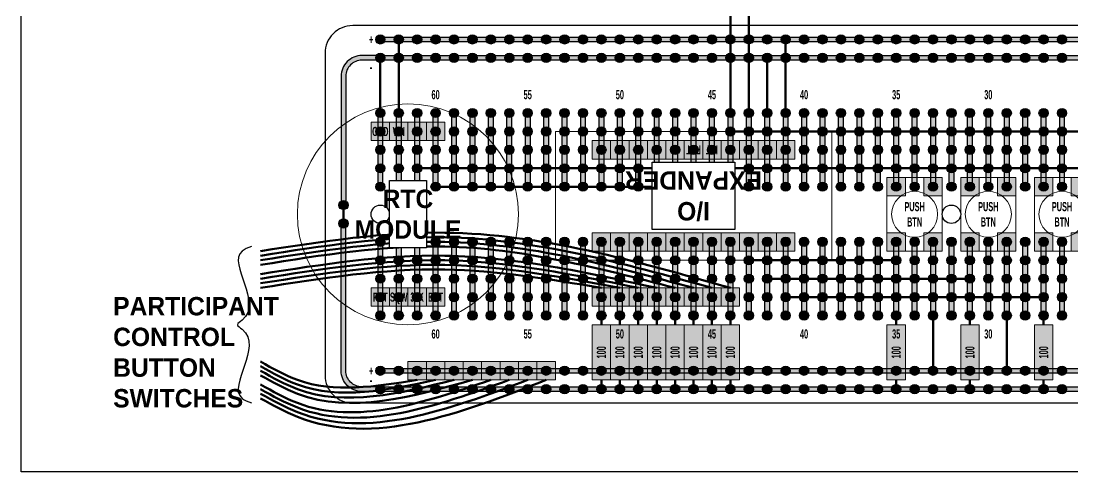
# Model space of a CAD drawing. Header units: inches. Extents: x -1.8 to 23.5, y -0.6 to 13.3.
# Drawn here: x -1.8 to 3.91, y 7.3 to 9.75 of the extents above; entities that cross this region are included whole.
import ezdxf
from ezdxf.enums import TextEntityAlignment as Align

# ---------------------------------------------------------------- set-up
doc = ezdxf.new("R2010")
doc.units = ezdxf.units.IN
doc.header["$MEASUREMENT"] = 0
for name, color, linetype in [('E-3.3V', 242, 'Continuous'), ('E-ANNO-COMP', 7, 'Continuous'), ('E-BRBD', 253, 'Continuous'), ('E-COMP-RSTR', 203, 'Continuous'), ('E-MOD0', 153, 'Continuous'), ('E-SCLK', 92, 'Continuous'), ('E-SDTA', 52, 'Continuous'), ('E-TRML-GNRL', 8, 'Continuous'), ('G-ANNO-TEXT', 7, 'Continuous')]:
    doc.layers.add(name, color=color, linetype=linetype)
doc.layers.add('E-GRND', color=7, linetype='Continuous', true_color=0x404040)
for name, color, linetype, lineweight in [('E-LEDB', 152, 'Continuous', 50), ('E-LEDG', 110, 'Continuous', 50), ('E-LEDR', 240, 'Continuous', 50), ('E-LEDW', 254, 'Continuous', 50), ('E-OUTL', 7, 'Continuous', 15), ('E-WIRE-3.3V', 242, 'Continuous', 50), ('E-WIRE-GNRL', 30, 'Continuous', 50), ('E-WIRE-SCLK', 92, 'Continuous', 50), ('E-WIRE-SDTA', 52, 'Continuous', 50)]:
    doc.layers.add(name, color=color, linetype=linetype, lineweight=lineweight)
doc.layers.add('E-WIRE-GRND', color=7, linetype='Continuous', lineweight=50, true_color=0x404040)
doc.layers.add('G-VPRT', color=7, linetype='Continuous', plot=False)
doc.layers.get('E-MOD0').off()
doc.styles.add('PIN-ANNO', font='cityb___.ttf', dxfattribs={"width": 0.5, "height": 0.05})
doc.styles.add('RJR', font='cityb___.ttf', dxfattribs={"height": 0.1})

# ---------------------------------------------------------------- blocks, each defined once
blk = doc.blocks.new('filled-terminal')
h = blk.add_hatch(color=256)
h.dxf.hatch_style = 1
h.paths.add_polyline_path([(0.1, 0.1), (0, 0.1), (0, 0), (0.1, 0)])
at = {"layer": 'E-OUTL'}
blk.add_lwpolyline([(0, 0.1), (0.1, 0.1), (0.1, 0), (0, 0)], close=True, dxfattribs=at)
blk = doc.blocks.new('pwm-expander')
h = blk.add_hatch(color=256)
h.dxf.hatch_style = 1
h.paths.add_polyline_path([(0, 0), (1.5, 0), (1.5, 0.7), (0, 0.7)])
h.paths.add_polyline_path([(0.2, 0.15), (0.3, 0.15), (0.4, 0.15), (0.5, 0.15), (0.6, 0.15), (0.6, 0.05), (0.5, 0.05), (0.4, 0.05), (0.3, 0.05), (0.2, 0.05)], flags=16)
h.paths.add_polyline_path([(0.4262, 0.5638), (0.4262, 0.1362), (1.0738, 0.1362), (1.0738, 0.5638)], flags=24)
at = {"layer": 'E-OUTL'}
blk.add_lwpolyline([(0, 0.7), (1.5, 0.7), (1.5, 0), (0, 0)], close=True, dxfattribs=at)
at = {"layer": 'E-3.3V'}
blk.add_blockref('filled-terminal', (0.2, 0.05), dxfattribs=at)
at = {"layer": 'E-TRML-GNRL'}
for p in [(0.2, 0.55), (0.3, 0.55), (0.4, 0.55), (0.5, 0.55), (0.6, 0.55), (0.7, 0.55), (0.8, 0.55), (0.9, 0.55), (1, 0.55), (1.1, 0.55), (1.2, 0.55), (0.6, 0.05), (0.7, 0.05), (0.8, 0.05), (0.9, 0.05), (1, 0.05), (1.1, 0.05), (1.2, 0.05)]:
    blk.add_blockref('filled-terminal', p, dxfattribs=at)
at = {"layer": 'E-ANNO-COMP', "style": 'PIN-ANNO', "width": 0.5}
for s, p in [('15', (0.25, 0.6)), ('14', (0.35, 0.6)), ('13', (0.45, 0.6)), ('12', (0.55, 0.6)), ('7', (0.65, 0.6)), ('6', (0.75, 0.6)), ('5', (0.85, 0.6)), ('4', (0.95, 0.6)), ('3', (1.05, 0.6)), ('2', (1.15, 0.6)), ('1', (1.25, 0.6)), ('INT', (0.65, 0.1)), ('RST', (0.75, 0.1)), ('8', (0.85, 0.1)), ('9', (0.95, 0.1)), ('10', (1.05, 0.1)), ('11', (1.15, 0.1)), ('0', (1.25, 0.1))]:
    blk.add_text(s, height=0.05, dxfattribs=at).set_placement(p, align=Align.MIDDLE_CENTER)
at = {"layer": 'E-ANNO-COMP', "insert": (0.75, 0.35), "char_height": 0.1, "width": 0.35, "attachment_point": 5, "style": 'RJR', "bg_fill": 19, "box_fill_scale": 1.5, "bg_fill_color": 256, "bg_fill_transparency": 0}
blk.add_mtext('I/O EXPANDER', dxfattribs=at)
at = {"layer": 'E-GRND'}
blk.add_blockref('filled-terminal', (0.3, 0.05), dxfattribs=at)
at = {"layer": 'E-SCLK'}
blk.add_blockref('filled-terminal', (0.4, 0.05), dxfattribs=at)
at = {"layer": 'E-SDTA'}
blk.add_blockref('filled-terminal', (0.5, 0.05), dxfattribs=at)
blk = doc.blocks.new('breadboard-bus')
h = blk.add_hatch()
h.set_pattern_fill('ANSI31', color=0)
h.set_pattern_definition([(45, (-79, -14.2), (-0.08838835, 0.08838835), [])])
h.paths.add_polyline_path([(0.075, 0.45, 1), (0.025, 0.45, 1)])
h = blk.add_hatch(color=0)
h.dxf.hatch_style = 1
h.paths.add_polyline_path([(0.075, 0.45, 1), (0.025, 0.45, 1)])
h = blk.add_hatch(color=0)
h.dxf.hatch_style = 1
h.paths.add_polyline_path([(0.0375, 0.05), (0.0625, 0.05), (0.0625, 0.45), (0.0375, 0.45)])
h = blk.add_hatch()
h.set_pattern_fill('ANSI31', color=0)
h.set_pattern_definition([(45, (-79, -14.3), (-0.08838835, 0.08838835), [])])
h.paths.add_polyline_path([(0.075, 0.35, 1), (0.025, 0.35, 1)])
h = blk.add_hatch(color=0)
h.dxf.hatch_style = 1
h.paths.add_polyline_path([(0.075, 0.35, 1), (0.025, 0.35, 1)])
h = blk.add_hatch()
h.set_pattern_fill('ANSI31', color=0)
h.set_pattern_definition([(45, (-79, -14.4), (-0.08838835, 0.08838835), [])])
h.paths.add_polyline_path([(0.075, 0.25, 1), (0.025, 0.25, 1)])
h = blk.add_hatch(color=0)
h.dxf.hatch_style = 1
h.paths.add_polyline_path([(0.075, 0.25, 1), (0.025, 0.25, 1)])
h = blk.add_hatch()
h.set_pattern_fill('ANSI31', color=0)
h.set_pattern_definition([(45, (-79, -14.5), (-0.08838835, 0.08838835), [])])
h.paths.add_polyline_path([(0.075, 0.15, 1), (0.025, 0.15, 1)])
h = blk.add_hatch(color=0)
h.dxf.hatch_style = 1
h.paths.add_polyline_path([(0.075, 0.15, 1), (0.025, 0.15, 1)])
h = blk.add_hatch(color=0)
h.dxf.hatch_style = 1
h.paths.add_polyline_path([(0.075, 0.05, 1), (0.025, 0.05, 1)])
at = {"color": 0}
blk.add_lwpolyline([(0.0375, 0.45), (0.0625, 0.45), (0.0625, 0.05), (0.0375, 0.05)], close=True, dxfattribs=at)
for centre in [(0.05, 0.45), (0.05, 0.35), (0.05, 0.25), (0.05, 0.15), (0.05, 0.05)]:
    blk.add_circle(centre, 0.025, dxfattribs=at)
blk = doc.blocks.new('breadboard-pwr-bus')
h = blk.add_hatch()
h.set_pattern_fill('ANSI31', color=0)
h.set_pattern_definition([(45, (-79.1, -14.5), (-0.08838835, 0.08838835), [])])
h.paths.add_polyline_path([(0.075, 0.05, 1), (0.025, 0.05, 1)])
h = blk.add_hatch(color=0)
h.dxf.hatch_style = 1
h.paths.add_polyline_path([(0.075, 0.05, 1), (0.025, 0.05, 1)])
h = blk.add_hatch(color=0)
h.dxf.hatch_style = 1
h.paths.add_polyline_path([(6.25, 0.0375), (6.25, 0.0625), (0.05, 0.0625), (0.05, 0.0375)])
h = blk.add_hatch()
h.set_pattern_fill('ANSI31', color=0)
h.set_pattern_definition([(45, (-79.1, -14.4), (-0.08838835, 0.08838835), [])])
h.paths.add_polyline_path([(0.175, 0.05, 1), (0.125, 0.05, 1)])
h = blk.add_hatch(color=0)
h.dxf.hatch_style = 1
h.paths.add_polyline_path([(0.175, 0.05, 1), (0.125, 0.05, 1)])
h = blk.add_hatch()
h.set_pattern_fill('ANSI31', color=0)
h.set_pattern_definition([(45, (-79.1, -14.3), (-0.08838835, 0.08838835), [])])
h.paths.add_polyline_path([(0.275, 0.05, 1), (0.225, 0.05, 1)])
h = blk.add_hatch(color=0)
h.dxf.hatch_style = 1
h.paths.add_polyline_path([(0.275, 0.05, 1), (0.225, 0.05, 1)])
h = blk.add_hatch()
h.set_pattern_fill('ANSI31', color=0)
h.set_pattern_definition([(45, (-79.1, -14.2), (-0.08838835, 0.08838835), [])])
h.paths.add_polyline_path([(0.375, 0.05, 1), (0.325, 0.05, 1)])
h = blk.add_hatch(color=0)
h.dxf.hatch_style = 1
h.paths.add_polyline_path([(0.375, 0.05, 1), (0.325, 0.05, 1)])
h = blk.add_hatch(color=0)
h.dxf.hatch_style = 1
h.paths.add_polyline_path([(0.475, 0.05, 1), (0.425, 0.05, 1)])
h = blk.add_hatch(color=0)
h.dxf.hatch_style = 1
h.paths.add_polyline_path([(0.575, 0.05, 1), (0.525, 0.05, 1)])
h = blk.add_hatch(color=0)
h.dxf.hatch_style = 1
h.paths.add_polyline_path([(0.675, 0.05, 1), (0.625, 0.05, 1)])
h = blk.add_hatch(color=0)
h.dxf.hatch_style = 1
h.paths.add_polyline_path([(0.775, 0.05, 1), (0.725, 0.05, 1)])
h = blk.add_hatch()
h.set_pattern_fill('ANSI31', color=0)
h.set_pattern_definition([(45, (-78.6, -14.2), (-0.08838835, 0.08838835), [])])
h.paths.add_polyline_path([(0.875, 0.05, 1), (0.825, 0.05, 1)])
h = blk.add_hatch(color=0)
h.dxf.hatch_style = 1
h.paths.add_polyline_path([(0.875, 0.05, 1), (0.825, 0.05, 1)])
h = blk.add_hatch(color=0)
h.dxf.hatch_style = 1
h.paths.add_polyline_path([(0.975, 0.05, 1), (0.925, 0.05, 1)])
h = blk.add_hatch(color=0)
h.dxf.hatch_style = 1
h.paths.add_polyline_path([(1.075, 0.05, 1), (1.025, 0.05, 1)])
h = blk.add_hatch(color=0)
h.dxf.hatch_style = 1
h.paths.add_polyline_path([(1.175, 0.05, 1), (1.125, 0.05, 1)])
h = blk.add_hatch(color=0)
h.dxf.hatch_style = 1
h.paths.add_polyline_path([(1.275, 0.05, 1), (1.225, 0.05, 1)])
h = blk.add_hatch()
h.set_pattern_fill('ANSI31', color=0)
h.set_pattern_definition([(45, (-78.1, -14.2), (-0.08838835, 0.08838835), [])])
h.paths.add_polyline_path([(1.375, 0.05, 1), (1.325, 0.05, 1)])
h = blk.add_hatch(color=0)
h.dxf.hatch_style = 1
h.paths.add_polyline_path([(1.375, 0.05, 1), (1.325, 0.05, 1)])
h = blk.add_hatch(color=0)
h.dxf.hatch_style = 1
h.paths.add_polyline_path([(1.475, 0.05, 1), (1.425, 0.05, 1)])
h = blk.add_hatch(color=0)
h.dxf.hatch_style = 1
h.paths.add_polyline_path([(1.575, 0.05, 1), (1.525, 0.05, 1)])
h = blk.add_hatch(color=0)
h.dxf.hatch_style = 1
h.paths.add_polyline_path([(1.675, 0.05, 1), (1.625, 0.05, 1)])
h = blk.add_hatch(color=0)
h.dxf.hatch_style = 1
h.paths.add_polyline_path([(1.775, 0.05, 1), (1.725, 0.05, 1)])
h = blk.add_hatch()
h.set_pattern_fill('ANSI31', color=0)
h.set_pattern_definition([(45, (-77.6, -14.2), (-0.08838835, 0.08838835), [])])
h.paths.add_polyline_path([(1.875, 0.05, 1), (1.825, 0.05, 1)])
h = blk.add_hatch(color=0)
h.dxf.hatch_style = 1
h.paths.add_polyline_path([(1.875, 0.05, 1), (1.825, 0.05, 1)])
h = blk.add_hatch(color=0)
h.dxf.hatch_style = 1
h.paths.add_polyline_path([(1.975, 0.05, 1), (1.925, 0.05, 1)])
h = blk.add_hatch(color=0)
h.dxf.hatch_style = 1
h.paths.add_polyline_path([(2.075, 0.05, 1), (2.025, 0.05, 1)])
h = blk.add_hatch(color=0)
h.dxf.hatch_style = 1
h.paths.add_polyline_path([(2.175, 0.05, 1), (2.125, 0.05, 1)])
h = blk.add_hatch(color=0)
h.dxf.hatch_style = 1
h.paths.add_polyline_path([(2.275, 0.05, 1), (2.225, 0.05, 1)])
h = blk.add_hatch()
h.set_pattern_fill('ANSI31', color=0)
h.set_pattern_definition([(45, (-77.1, -14.2), (-0.08838835, 0.08838835), [])])
h.paths.add_polyline_path([(2.375, 0.05, 1), (2.325, 0.05, 1)])
h = blk.add_hatch(color=0)
h.dxf.hatch_style = 1
h.paths.add_polyline_path([(2.375, 0.05, 1), (2.325, 0.05, 1)])
h = blk.add_hatch(color=0)
h.dxf.hatch_style = 1
h.paths.add_polyline_path([(2.475, 0.05, 1), (2.425, 0.05, 1)])
h = blk.add_hatch(color=0)
h.dxf.hatch_style = 1
h.paths.add_polyline_path([(2.575, 0.05, 1), (2.525, 0.05, 1)])
h = blk.add_hatch(color=0)
h.dxf.hatch_style = 1
h.paths.add_polyline_path([(2.675, 0.05, 1), (2.625, 0.05, 1)])
h = blk.add_hatch(color=0)
h.dxf.hatch_style = 1
h.paths.add_polyline_path([(2.775, 0.05, 1), (2.725, 0.05, 1)])
h = blk.add_hatch()
h.set_pattern_fill('ANSI31', color=0)
h.set_pattern_definition([(45, (-76.6, -14.2), (-0.08838835, 0.08838835), [])])
h.paths.add_polyline_path([(2.875, 0.05, 1), (2.825, 0.05, 1)])
h = blk.add_hatch(color=0)
h.dxf.hatch_style = 1
h.paths.add_polyline_path([(2.875, 0.05, 1), (2.825, 0.05, 1)])
h = blk.add_hatch(color=0)
h.dxf.hatch_style = 1
h.paths.add_polyline_path([(2.975, 0.05, 1), (2.925, 0.05, 1)])
h = blk.add_hatch(color=0)
h.dxf.hatch_style = 1
h.paths.add_polyline_path([(3.075, 0.05, 1), (3.025, 0.05, 1)])
h = blk.add_hatch(color=0)
h.dxf.hatch_style = 1
h.paths.add_polyline_path([(3.175, 0.05, 1), (3.125, 0.05, 1)])
h = blk.add_hatch(color=0)
h.dxf.hatch_style = 1
h.paths.add_polyline_path([(3.275, 0.05, 1), (3.225, 0.05, 1)])
h = blk.add_hatch()
h.set_pattern_fill('ANSI31', color=0)
h.set_pattern_definition([(45, (-76.1, -14.2), (-0.08838835, 0.08838835), [])])
h.paths.add_polyline_path([(3.375, 0.05, 1), (3.325, 0.05, 1)])
h = blk.add_hatch(color=0)
h.dxf.hatch_style = 1
h.paths.add_polyline_path([(3.375, 0.05, 1), (3.325, 0.05, 1)])
h = blk.add_hatch(color=0)
h.dxf.hatch_style = 1
h.paths.add_polyline_path([(3.475, 0.05, 1), (3.425, 0.05, 1)])
h = blk.add_hatch(color=0)
h.dxf.hatch_style = 1
h.paths.add_polyline_path([(3.575, 0.05, 1), (3.525, 0.05, 1)])
h = blk.add_hatch(color=0)
h.dxf.hatch_style = 1
h.paths.add_polyline_path([(3.675, 0.05, 1), (3.625, 0.05, 1)])
h = blk.add_hatch(color=0)
h.dxf.hatch_style = 1
h.paths.add_polyline_path([(3.775, 0.05, 1), (3.725, 0.05, 1)])
at = {"color": 0}
blk.add_lwpolyline([(6.25, 0.0625), (6.25, 0.0375), (0.05, 0.0375), (0.05, 0.0625)], close=True, dxfattribs=at)
for centre in [(0.05, 0.05), (0.15, 0.05), (0.25, 0.05), (0.35, 0.05), (0.45, 0.05), (0.55, 0.05), (0.65, 0.05), (0.75, 0.05), (0.85, 0.05), (0.95, 0.05), (1.05, 0.05), (1.15, 0.05), (1.25, 0.05), (1.35, 0.05), (1.45, 0.05), (1.55, 0.05), (1.65, 0.05), (1.75, 0.05), (1.85, 0.05), (1.95, 0.05), (2.05, 0.05), (2.15, 0.05), (2.25, 0.05), (2.35, 0.05), (2.45, 0.05), (2.55, 0.05), (2.65, 0.05), (2.75, 0.05), (2.85, 0.05), (2.95, 0.05), (3.05, 0.05), (3.15, 0.05), (3.25, 0.05), (3.35, 0.05), (3.45, 0.05), (3.55, 0.05), (3.65, 0.05), (3.75, 0.05)]:
    blk.add_circle(centre, 0.025, dxfattribs=at)
blk = doc.blocks.new('breadboard-full-thru-hole-electrocookie')
h = blk.add_hatch(color=0)
h.dxf.hatch_style = 1
h.paths.add_polyline_path([(-3.2875, 1.75, -0.414214), (-3.2, 1.8375), (-3.1217, 1.8375, -0.131652), (-3.125, 1.85, -0.131652), (-3.1217, 1.8625), (-3.2, 1.8625, 0.414214), (-3.3125, 1.75), (-3.3125, 1.0717, -0.267949), (-3.2875, 1.0717)])
h = blk.add_hatch(color=0)
h.dxf.hatch_style = 1
h.paths.add_polyline_path([(-3.075, 1.85, 1), (-3.125, 1.85, 1)])
h = blk.add_hatch(color=0)
h.dxf.hatch_style = 1
h.paths.add_polyline_path([(-3.275, 1.05, 1), (-3.325, 1.05, 1)])
h = blk.add_hatch(color=0)
h.dxf.hatch_style = 1
h.paths.add_polyline_path([(-3.325, 0.95, 1), (-3.275, 0.95, 1)])
h = blk.add_hatch(color=0)
h.dxf.hatch_style = 1
h.paths.add_polyline_path([(-3.2875, 0.9283, -0.267949), (-3.3125, 0.9283), (-3.3125, 0.15, 0.414214), (-3.2, 0.0375), (-3.1217, 0.0375, -0.131652), (-3.125, 0.05, -0.131652), (-3.1217, 0.0625), (-3.2, 0.0625, -0.414214), (-3.2875, 0.15)])
h = blk.add_hatch(color=0)
h.dxf.hatch_style = 1
h.paths.add_polyline_path([(-3.125, 0.05, 1), (-3.075, 0.05, 1)])
at = {"color": 0}
blk.add_lwpolyline([(-3.25, -0.025), (3.25, -0.025, 0.414214), (3.4, 0.125), (3.4, 1.875, 0.414214), (3.25, 2.025), (-3.25, 2.025, 0.414214), (-3.4, 1.875), (-3.4, 0.125, 0.414214)], format="xyb", close=True, dxfattribs=at)
for points in [[(-3.1217, 1.8625), (-3.2, 1.8625, 0.414214), (-3.3125, 1.75), (-3.3125, 1.0717)], [(-3.1217, 1.8375), (-3.2, 1.8375, 0.414214), (-3.2875, 1.75), (-3.2875, 1.0717)], [(-3.1217, 0.0375), (-3.2, 0.0375, -0.414214), (-3.3125, 0.15), (-3.3125, 0.9283)], [(-3.1217, 0.0625), (-3.2, 0.0625, -0.414214), (-3.2875, 0.15), (-3.2875, 0.9283)]]:
    blk.add_lwpolyline(points, format="xyb", dxfattribs=at)
for centre, radius in [((-3.1, 1.85), 0.025), ((-3.3, 1.05), 0.025), ((-3.1, 1), 0.05), ((0, 1), 0.05), ((-3.3, 0.95), 0.025), ((-3.1, 0.05), 0.025)]:
    blk.add_circle(centre, radius, dxfattribs=at)
for name, p in [('breadboard-pwr-bus', (-3.15, 1.9)), ('breadboard-pwr-bus', (-3.15, 1.8)), ('breadboard-bus', (-3.15, 1.1)), ('breadboard-bus', (-3.05, 1.1)), ('breadboard-bus', (-2.95, 1.1)), ('breadboard-bus', (-2.85, 1.1)), ('breadboard-bus', (-2.75, 1.1)), ('breadboard-bus', (-2.65, 1.1)), ('breadboard-bus', (-2.55, 1.1)), ('breadboard-bus', (-2.45, 1.1)), ('breadboard-bus', (-2.35, 1.1)), ('breadboard-bus', (-2.25, 1.1)), ('breadboard-bus', (-2.15, 1.1)), ('breadboard-bus', (-2.05, 1.1)), ('breadboard-bus', (-1.95, 1.1)), ('breadboard-bus', (-1.85, 1.1)), ('breadboard-bus', (-1.75, 1.1)), ('breadboard-bus', (-1.65, 1.1)), ('breadboard-bus', (-1.55, 1.1)), ('breadboard-bus', (-1.45, 1.1)), ('breadboard-bus', (-1.35, 1.1)), ('breadboard-bus', (-1.25, 1.1)), ('breadboard-bus', (-1.15, 1.1)), ('breadboard-bus', (-1.05, 1.1)), ('breadboard-bus', (-0.95, 1.1)), ('breadboard-bus', (-0.85, 1.1)), ('breadboard-bus', (-0.75, 1.1)), ('breadboard-bus', (-0.65, 1.1)), ('breadboard-bus', (-0.55, 1.1)), ('breadboard-bus', (-0.45, 1.1)), ('breadboard-bus', (-0.35, 1.1)), ('breadboard-bus', (-0.25, 1.1)), ('breadboard-bus', (-0.15, 1.1)), ('breadboard-bus', (-0.05, 1.1)), ('breadboard-bus', (0.05, 1.1)), ('breadboard-bus', (0.15, 1.1)), ('breadboard-bus', (0.25, 1.1)), ('breadboard-bus', (0.35, 1.1)), ('breadboard-bus', (0.45, 1.1)), ('breadboard-bus', (0.55, 1.1)), ('breadboard-bus', (-3.15, 0.4)), ('breadboard-bus', (-3.05, 0.4)), ('breadboard-bus', (-2.95, 0.4)), ('breadboard-bus', (-2.85, 0.4)), ('breadboard-bus', (-2.75, 0.4)), ('breadboard-bus', (-2.65, 0.4)), ('breadboard-bus', (-2.55, 0.4)), ('breadboard-bus', (-2.45, 0.4)), ('breadboard-bus', (-2.35, 0.4)), ('breadboard-bus', (-2.25, 0.4)), ('breadboard-bus', (-2.15, 0.4)), ('breadboard-bus', (-2.05, 0.4)), ('breadboard-bus', (-1.95, 0.4)), ('breadboard-bus', (-1.85, 0.4)), ('breadboard-bus', (-1.75, 0.4)), ('breadboard-bus', (-1.65, 0.4)), ('breadboard-bus', (-1.55, 0.4)), ('breadboard-bus', (-1.45, 0.4)), ('breadboard-bus', (-1.35, 0.4)), ('breadboard-bus', (-1.25, 0.4)), ('breadboard-bus', (-1.15, 0.4)), ('breadboard-bus', (-1.05, 0.4)), ('breadboard-bus', (-0.95, 0.4)), ('breadboard-bus', (-0.85, 0.4)), ('breadboard-bus', (-0.75, 0.4)), ('breadboard-bus', (-0.65, 0.4)), ('breadboard-bus', (-0.55, 0.4)), ('breadboard-bus', (-0.45, 0.4)), ('breadboard-bus', (-0.35, 0.4)), ('breadboard-bus', (-0.25, 0.4)), ('breadboard-bus', (-0.15, 0.4)), ('breadboard-bus', (-0.05, 0.4)), ('breadboard-bus', (0.05, 0.4)), ('breadboard-bus', (0.15, 0.4)), ('breadboard-bus', (0.25, 0.4)), ('breadboard-bus', (0.35, 0.4)), ('breadboard-bus', (0.45, 0.4)), ('breadboard-bus', (0.55, 0.4)), ('breadboard-pwr-bus', (-3.15, 0.1)), ('breadboard-pwr-bus', (-3.15, 0))]:
    blk.add_blockref(name, p, dxfattribs=at)
at = {"color": 0, "style": 'PIN-ANNO', "width": 0.5}
for s, p in [('+', (-3.15, 1.95)), ('-', (-3.15, 1.8)), ('60', (-2.8, 1.65)), ('55', (-2.3, 1.65)), ('50', (-1.8, 1.65)), ('45', (-1.3, 1.65)), ('40', (-0.8, 1.65)), ('35', (-0.3, 1.65)), ('30', (0.2, 1.65)), ('60', (-2.8, 0.35)), ('55', (-2.3, 0.35)), ('50', (-1.8, 0.35)), ('45', (-1.3, 0.35)), ('40', (-0.8, 0.35)), ('35', (-0.3, 0.35)), ('30', (0.2, 0.35)), ('+', (-3.15, 0.15)), ('-', (-3.15, 0.1))]:
    blk.add_text(s, height=0.05, dxfattribs=at).set_placement(p, align=Align.MIDDLE_CENTER)
blk = doc.blocks.new('rtc-circle')
h = blk.add_hatch(color=0)
h.dxf.hatch_style = 1
h.paths.add_polyline_path([(0.8, 0.5, 1), (-0.4, 0.5, 1)])
h.paths.add_polyline_path([(-0.0759, 0.7105), (-0.0759, 0.2895), (0.4759, 0.2895), (0.4759, 0.7105)], flags=24)
at = {"layer": 'E-OUTL'}
blk.add_circle((0.2, 0.5), 0.6, dxfattribs=at)
at = {"layer": 'E-3.3V'}
blk.add_blockref('filled-terminal', (0.1, 0.9), dxfattribs=at)
at = {"layer": 'E-GRND'}
blk.add_blockref('filled-terminal', (0, 0.9), dxfattribs=at)
at = {"layer": 'E-SCLK'}
blk.add_blockref('filled-terminal', (0.2, 0.9), dxfattribs=at)
at = {"layer": 'E-SDTA'}
blk.add_blockref('filled-terminal', (0.3, 0.9), dxfattribs=at)
at = {"layer": 'E-TRML-GNRL'}
for p in [(0, 0), (0.1, 0), (0.2, 0), (0.3, 0)]:
    blk.add_blockref('filled-terminal', p, dxfattribs=at)
at = {"layer": 'E-ANNO-COMP', "style": 'PIN-ANNO', "width": 0.5}
for s, p in [('GND', (0.05, 0.95)), ('VIN', (0.15, 0.95)), ('RST', (0.05, 0.05)), ('SQW', (0.15, 0.05)), ('32K', (0.25, 0.05)), ('BAT', (0.35, 0.05))]:
    blk.add_text(s, height=0.05, dxfattribs=at).set_placement(p, align=Align.MIDDLE_CENTER)
at = {"layer": 'E-ANNO-COMP', "insert": (0.2, 0.5), "char_height": 0.1, "attachment_point": 5, "style": 'RJR', "bg_fill": 19, "box_fill_scale": 1.5, "bg_fill_color": 256, "bg_fill_transparency": 0}
blk.add_mtext_dynamic_manual_height_columns('RTC MODULE', width=0.1, gutter_width=0.5, heights=[0], dxfattribs=at)
blk = doc.blocks.new('RESISTOR')
h = blk.add_hatch(color=256)
h.dxf.hatch_style = 1
h.paths.add_polyline_path([(0.3, 0.05), (0, 0.05), (0, -0.05), (0.3, -0.05)])
at = {"layer": 'E-OUTL'}
blk.add_lwpolyline([(0, 0.05), (0.3, 0.05), (0.3, -0.05), (0, -0.05)], close=True, dxfattribs=at)
at = {"layer": 'E-ANNO-COMP', "style": 'PIN-ANNO', "width": 0.5}
blk.add_attdef('VALUE', text='', height=0.05, dxfattribs=at).set_placement((0.15, 0), align=Align.MIDDLE_CENTER)
blk = doc.blocks.new('push-button-6mm')
h = blk.add_hatch(color=0)
h.dxf.hatch_style = 1
h.paths.add_polyline_path([(0.3, 0.4), (0, 0.4), (0, 0), (0.3, 0)])
edge = h.paths.add_edge_path(flags=16)
edge.add_arc((0.15, 0.2), 0.125, 0, 360)
at = {"layer": 'E-ANNO-COMP', "insert": (0.15, 0.2), "char_height": 0.05, "attachment_point": 5, "style": 'PIN-ANNO', "bg_fill": 3, "box_fill_scale": 1.1, "bg_fill_color": 256, "bg_fill_transparency": 0}
blk.add_mtext_dynamic_manual_height_columns('PUSH\\PBTN', width=0.125, gutter_width=0.25, heights=[0], dxfattribs=at)
at = {"layer": 'E-OUTL'}
blk.add_lwpolyline([(0, 0.4), (0.3, 0.4), (0.3, 0), (0, 0)], close=True, dxfattribs=at)
blk.add_circle((0.15, 0.2), 0.125, dxfattribs=at)
at = {"layer": 'E-TRML-GNRL'}
for p in [(0, 0.3), (0.2, 0.3), (0, 0), (0.2, 0)]:
    blk.add_blockref('filled-terminal', p, dxfattribs=at)

msp = doc.modelspace()

# ---------------------------------------------------------------- linework, layer by layer
at = {"layer": 'E-LEDB'}
for points in [[(-0.5, 8.5), (0.5, 8.6), (2.05, 8.3)], [(-0.5, 8.375), (0.5, 8.475), (1.65, 8.3)], [(-0.5, 7.825), (-0.3, 7.725), (0.65, 7.8)], [(-0.5, 7.7), (-0.3, 7.6), (1.05, 7.8)]]:
    msp.add_spline(points, degree=3, dxfattribs=at)
at = {"layer": 'E-LEDG'}
for points in [[(-0.5, 8.475), (0.5, 8.575), (1.95, 8.3)], [(-0.5, 8.35), (0.5, 8.45), (1.55, 8.3)], [(-0.5, 7.85), (-0.3, 7.75), (0.55, 7.8)], [(-0.5, 7.725), (-0.3, 7.625), (0.95, 7.8)]]:
    msp.add_spline(points, degree=3, dxfattribs=at)
at = {"layer": 'E-LEDR'}
for points in [[(-0.5, 8.45), (0.5, 8.55), (1.85, 8.3)], [(-0.5, 8.325), (0.5, 8.425), (1.45, 8.3)], [(-0.5, 7.875), (-0.3, 7.775), (0.45, 7.8)], [(-0.5, 7.75), (-0.3, 7.65), (0.85, 7.8)]]:
    msp.add_spline(points, degree=3, dxfattribs=at)
at = {"layer": 'E-LEDW'}
for points in [[(-0.5, 8.425), (0.5, 8.525), (1.75, 8.3)], [(-0.5, 8.3), (0.5, 8.4), (1.35, 8.3)], [(-0.5, 7.9), (-0.3, 7.8), (0.35, 7.8)], [(-0.5, 7.775), (-0.3, 7.675), (0.75, 7.8)]]:
    msp.add_spline(points, degree=3, dxfattribs=at)
at = {"layer": 'E-WIRE-3.3V'}
for points in [[(0.25, 9.25), (0.25, 9.65)], [(2.35, 9.25), (2.35, 9.65)], [(3.15, 8.15), (3.15, 7.85)], [(3.55, 7.85), (3.55, 8.15)]]:
    msp.add_lwpolyline(points, dxfattribs=at)
at = {"layer": 'E-WIRE-GNRL'}
for p, q in [((1.35, 8.1), (1.35, 8.15)), ((1.45, 8.1), (1.45, 8.15)), ((1.55, 8.1), (1.55, 8.15)), ((1.65, 8.1), (1.65, 8.15)), ((1.75, 8.1), (1.75, 8.15)), ((1.85, 8.1), (1.85, 8.15)), ((1.95, 8.1), (1.95, 8.15)), ((2.05, 8.1), (2.05, 8.15)), ((2.95, 8.1), (2.95, 8.15)), ((3.35, 8.1), (3.35, 8.15)), ((3.75, 8.1), (3.75, 8.15)), ((1.35, 7.75), (1.35, 7.8)), ((1.45, 7.75), (1.45, 7.8)), ((1.55, 7.75), (1.55, 7.8)), ((1.65, 7.75), (1.65, 7.8)), ((1.75, 7.75), (1.75, 7.8)), ((1.85, 7.75), (1.85, 7.8)), ((1.95, 7.75), (1.95, 7.8)), ((2.05, 7.75), (2.05, 7.8)), ((2.95, 7.75), (2.95, 7.8)), ((3.35, 7.75), (3.35, 7.8)), ((3.75, 7.75), (3.75, 7.8))]:
    msp.add_line(p, q, dxfattribs=at)
for points in [[(2.95, 8.45), (2.15, 8.45)], [(3.35, 8.35), (2.25, 8.35)], [(3.75, 8.25), (2.35, 8.25)]]:
    msp.add_lwpolyline(points, dxfattribs=at)
at = {"layer": 'E-WIRE-GRND'}
for points in [[(0.15, 9.25), (0.15, 9.55)], [(2.25, 9.25), (2.25, 9.55)], [(-0.05, 8.65), (-0.05, 8.75)]]:
    msp.add_lwpolyline(points, dxfattribs=at)
at = {"layer": 'E-WIRE-SCLK'}
for points in [[(2.15, 10.25), (2.15, 9.25)], [(2.125, 8.95), (0.35, 8.95)], [(5.75, 8.95), (2.175, 8.95)]]:
    msp.add_lwpolyline(points, dxfattribs=at)
at = {"layer": 'E-WIRE-SDTA'}
for points in [[(2.05, 9.25), (2.05, 10.25)], [(5.65, 9.15), (2.05, 9.15)], [(2.05, 8.85), (0.45, 8.85)]]:
    msp.add_lwpolyline(points, dxfattribs=at)
at = {"layer": 'G-ANNO-TEXT'}
msp.add_spline([(-0.55, 8.525), (-0.6, 8.5), (-0.6, 8.125), (-0.625, 8.1), (-0.6, 8.075), (-0.6, 7.7), (-0.55, 7.675)], degree=3, dxfattribs=at)
at = {"layer": 'G-VPRT'}
msp.add_lwpolyline([(-1.8, 13.3), (7.7, 13.3), (7.7, 7.3), (-1.8, 7.3)], close=True, dxfattribs=at)

# ---------------------------------------------------------------- block references
at = {"layer": 'E-3.3V'}
for p in [(0.1, 9.6), (0.1, 7.8)]:
    msp.add_blockref('breadboard-pwr-bus', p, dxfattribs=at)
at = {"layer": 'E-BRBD'}
msp.add_blockref('breadboard-full-thru-hole-electrocookie', (3.25, 7.7), dxfattribs=at)
at = {"layer": 'E-COMP-RSTR', "rotation": 90}
for p in [(1.35, 7.8), (1.45, 7.8), (1.55, 7.8), (1.65, 7.8), (1.75, 7.8), (1.85, 7.8), (1.95, 7.8), (2.05, 7.8), (2.95, 7.8), (3.35, 7.8), (3.75, 7.8)]:
    msp.add_blockref('RESISTOR', p, dxfattribs=at).add_auto_attribs({'VALUE': '100'})
at = {"layer": 'E-GRND'}
for p in [(0.1, 9.5), (0.1, 7.7)]:
    msp.add_blockref('breadboard-pwr-bus', p, dxfattribs=at)
at = {"layer": 'E-LEDB'}
for p in [(1.6, 8.2), (2, 8.2), (0.6, 7.8), (1, 7.8)]:
    msp.add_blockref('filled-terminal', p, dxfattribs=at)
at = {"layer": 'E-LEDG'}
for p in [(1.5, 8.2), (1.9, 8.2), (0.5, 7.8), (0.9, 7.8)]:
    msp.add_blockref('filled-terminal', p, dxfattribs=at)
at = {"layer": 'E-LEDR'}
for p in [(1.4, 8.2), (1.8, 8.2), (0.4, 7.8), (0.8, 7.8)]:
    msp.add_blockref('filled-terminal', p, dxfattribs=at)
at = {"layer": 'E-LEDW'}
for p in [(1.3, 8.2), (1.7, 8.2), (0.3, 7.8), (0.7, 7.8)]:
    msp.add_blockref('filled-terminal', p, dxfattribs=at)

# ---------------------------------------------------------------- texts
at = {"layer": 'G-ANNO-TEXT', "insert": (-1.3, 7.95), "char_height": 0.1, "attachment_point": 4, "style": 'RJR'}
msp.add_mtext_dynamic_manual_height_columns('PARTICIPANT CONTROL BUTTON SWITCHES', width=0.65625, gutter_width=0.5, heights=[0], dxfattribs=at)

# ---------------------------------------------------------------- next in the draw order: block references
at = {"layer": 'E-MOD0'}
for name, p in [('rtc-circle', (0.1, 8.2)), ('push-button-6mm', (2.9, 8.5)), ('push-button-6mm', (3.3, 8.5)), ('push-button-6mm', (3.7, 8.5))]:
    msp.add_blockref(name, p, dxfattribs=at)
at = {"layer": 'E-MOD0', "rotation": 180}
msp.add_blockref('pwm-expander', (2.6, 9.15), dxfattribs=at)

doc.saveas('drawing.dxf')
